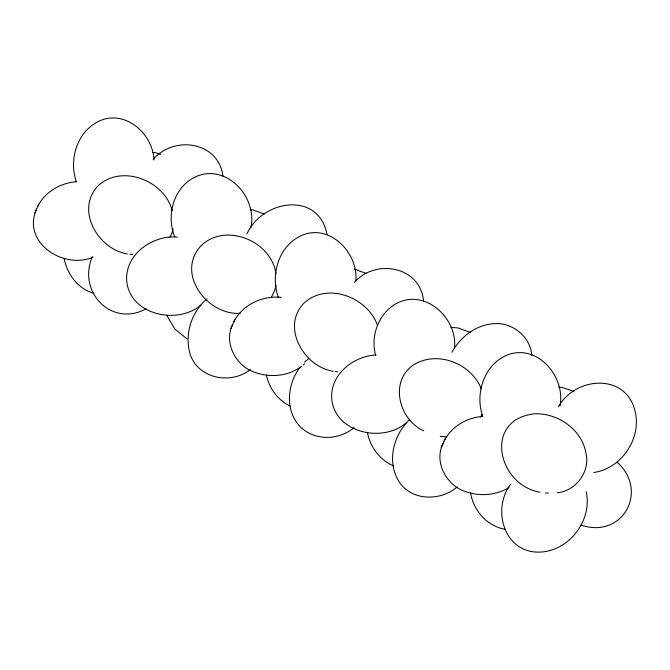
<?xml version="1.0" encoding="UTF-8"?>
<svg xmlns="http://www.w3.org/2000/svg" width="670" height="670" viewBox="0 0 670 670"><rect width="100%" height="100%" fill="white"/><g stroke="black" fill="none" stroke-linecap="round" stroke-linejoin="round"><path stroke-width="1" d="M454.444 348.308C458.029 318.191 424.579 287.556 395.777 303.862C378.232 313.828 370.242 336.625 375.728 355.695M355.812 281.283C358.827 251.685 326.985 220.606 298.125 237.28C277.615 248.788 270.496 276.425 278.502 297.765M250.789 227.867C258.193 196.377 224.165 160.716 192.91 178.186C172.91 189.484 166.311 216.385 174.786 236.962M560.045 406.02C565.497 378.014 539.61 345.243 509.845 354.078C485.046 362.127 474.368 392.829 482.685 416.238M36.649 208.873C21.348 242.481 63.474 269.792 93.13 257.196M232.691 324.414C224.375 340.762 233.453 360.837 248.57 369.664C265.211 378.257 286.827 377.679 301.868 366.088M443.063 443.506C434.746 459.863 443.825 479.938 458.933 488.765C474.561 496.83 494.159 496.73 509.192 487.417M276.074 285.294L274.541 290.897L271.434 297.145M173.128 228.864L171.771 233.587L169.929 237.138M92.368 256.685C77.167 291.408 111.061 327.647 145.993 308.87M37.771 206.352C44.806 191.905 60.627 182.851 76.388 181.746M233.813 321.893C242.272 304.708 262.707 295.236 281.417 297.447M444.185 440.994C451.22 426.547 467.04 417.485 482.802 416.38M34.873 212.892L38.701 204.25M230.916 328.434L234.743 319.783M441.287 447.535L445.106 438.883M480.608 417.142L481.939 414.47M246.92 233.897C262.204 200.054 318.325 190.456 327.01 234.274M451.89 352.244C460.097 337.404 475.139 325.469 492.35 323.836C511.31 321.298 530.472 336.139 531.804 355.46M300.068 367.219C288.284 382.679 285.118 405.869 296.634 422.376C309.465 440.877 337.831 441.84 354.145 427.527M558.479 406.816C575.371 376.331 626.425 372.671 635.16 411.615C641.709 438.657 621.333 468.573 593.796 472.484M510.548 484.259C490.834 510.8 505.373 555.731 542.7 551.904C570.748 549.073 592.355 519.225 586.225 491.738M409.269 419.956C393.273 435.266 386.573 462.208 399.01 481.588C411.321 501.11 440.625 501.344 457.107 487.006M206.963 298.87C191.243 312.12 184.149 334.925 190.297 354.639C198.605 379.044 231.276 384.731 250.387 369.572M153.246 159.326C174.125 134.963 218.906 141.655 222.976 176.411M354.363 282.447C375.652 258.168 420.392 266.308 423.574 301.148M304.574 362.143L308.652 358.576M303.309 364.941L304.708 363.802M200.958 305.11C176.838 325.603 128.305 314.406 126.622 279.415C125.834 253.628 153.313 234.785 177.45 237.105M405.995 423.072C381.883 443.557 333.35 432.359 331.667 397.369C330.812 373.96 353.953 355.963 375.954 354.983M557.298 492.785C576.158 490.959 590.722 471.06 585.823 452.602C581.56 429.194 557.742 412.946 534.568 413.809C483.112 419.412 497.442 484.946 540.012 492.216M240.321 313.309C207.415 315.57 175.264 273.469 201 245.815C225.413 221.845 271.894 241.108 275.965 274.08M446.848 436.823L440.182 436.338M152.467 152.475L155.524 152.693L160.867 154.36M558.872 387.118L561.937 387.335L573.93 391.506M249.969 209.752L253.076 209.978L264.223 214.031M450.868 327.412L458.121 327.932L470.231 332.362M545.464 492.927L548.42 493.145M127.317 253.955C97.996 249.19 74.831 209.501 98.306 185.607C122.216 163.807 164.418 180.749 172.232 210.573M130.047 254.307L132.777 254.667M333.191 371.297C303.845 366.582 280.646 326.851 304.13 302.949C327.379 281.819 367.386 297.12 377.378 325.092M334.992 371.532L337.697 371.892M504.979 529.241C487.149 526.268 473.539 510.557 470.583 493.078M354.237 269.064L366.448 273.519M93.817 293.293C78.114 289.03 66.966 274.105 64.169 258.444M289.984 405.961C277.916 400.25 269.047 388.106 266.4 375.016M393.55 465.868C380.2 460.24 370.175 447.292 367.596 432.996M581.091 525.104C622.539 539.258 649.255 490.85 617.07 462.183M423.741 430.852C399.161 419.839 388.935 381.733 413.407 364.974C437.158 349.949 471.186 363.425 481.336 388.901M186.972 338.819L175.004 329.171L166.939 315.746M76.279 181.595C69.002 160.532 76.347 133.807 96.371 122.585C122.652 107.233 152.961 132.551 153.983 160.055"/></g></svg>
